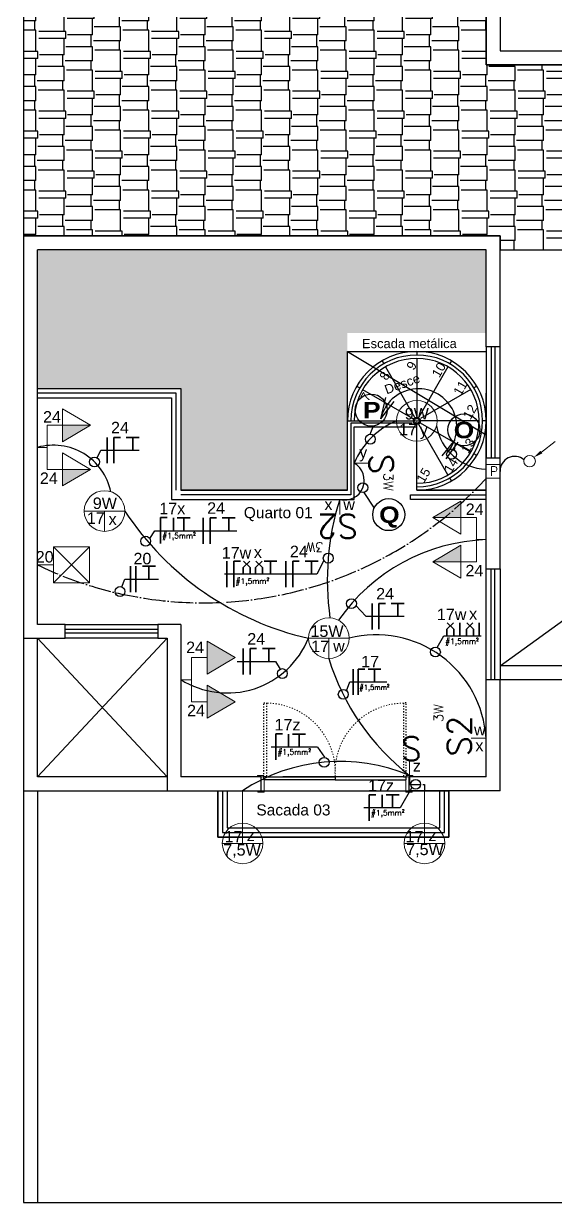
# Model space of a CAD drawing. Header units: millimetres. Extents: x 32721 to 70403, y 1490 to 13922.
# Drawn here: x 35165 to 35740, y 3643 to 4918 of the extents above; entities that cross this region are included whole.
import ezdxf
from ezdxf.enums import TextEntityAlignment as Align

# ---------------------------------------------------------------- set-up
doc = ezdxf.new("R2010")
doc.units = ezdxf.units.MM
for name, pattern in [('ACAD_ISO02W100', [15, 12, -3]), ('ACAD_ISO03W100', [30, 12, -18]), ('ACAD_ISO04W100', [30, 24, -3, 0, -3]), ('DASHDOT', [1, 0.5, -0.25, 0, -0.25])]:
    doc.linetypes.add(name, pattern=pattern)
for name, color, linetype in [('005', 9, 'Continuous'), ('02', 2, 'Continuous'), ('08', 8, 'Continuous'), ('COMODOS', 50, 'Continuous'), ('EJEL25170TP', 1, 'DASHDOT'), ('VIEWPORT', 10, 'Continuous')]:
    doc.layers.add(name, color=color, linetype=linetype)
for name, color, linetype, lineweight in [('A-DOOR', 9, 'Continuous', 9), ('EJEL05130C', 130, 'Continuous', 30), ('EJEL0550C', 50, 'Continuous', 35), ('EJEL0580C', 80, 'Continuous', 9), ('EJEL09210C', 210, 'Continuous', 9), ('EJEL25170C', 170, 'Continuous', 25), ('EJEL25170T', 170, 'ACAD_ISO02W100', 25), ('EJEL3040C', 40, 'Continuous', 9)]:
    doc.layers.add(name, color=color, linetype=linetype, lineweight=lineweight)
doc.styles.add('COTAS', font='arial.ttf', dxfattribs={"height": 12})
doc.styles.add('M_abG50', font='', dxfattribs={"width": 1.1, "height": 0.13})
doc.styles.add('ROMANS', font='romans.shx')
doc.styles.add('SR60', font='simplex', dxfattribs={"height": 0.15})
doc.styles.add('SR80', font='SIMPLEX', dxfattribs={"height": 0.1})
doc.styles.get('M_abG50').set_extended_font_data('Arial Black')

# ---------------------------------------------------------------- blocks, each defined once
blk = doc.blocks.new('A$C31A50C72')
at = {"layer": 'EJEL0580C'}
for p, q in [((0, -15.88), (0, 15.88)), ((0, 0), (-41.07, 0))]:
    blk.add_line(p, q, dxfattribs=at)
blk.add_circle((0, 0), 15.88, dxfattribs=at)
blk = doc.blocks.new('A$C4F674D86')
at = {"layer": 'EJEL0580C'}
for p, q in [((16.16, 0), (-16.16, 0)), ((16.16, 0), (-16.16, 0)), ((0, 0), (0, -16.16)), ((0, -16.16), (0, 0)), ((0, 0), (16.16, 0)), ((0, 0), (0, -16.16)), ((0, -16.16), (0, 0)), ((0, 0), (16.16, 0))]:
    blk.add_line(p, q, dxfattribs=at)
blk.add_circle((0, 0), 16.16, dxfattribs=at)
blk.add_circle((0, 0), 16.16, dxfattribs=at)
blk = doc.blocks.new('3w')
at = {"layer": 'EJEL0580C'}
blk.add_line((339.4, 2419.6), (323.2, 2419.6), dxfattribs=at)
for s, height, style, p in [('S', 25.8, 'SR80', (339.4, 2429.7)), ('3W', 10.3, 'SR60', (354.8, 2409.1))]:
    blk.add_text(s, height=height, rotation=270, dxfattribs=dict(at, style=style)).set_placement(p)
blk = doc.blocks.new('A$C3D7A1D48')
at = {"layer": 'EJEL0580C'}
blk.add_line((6.6, 0), (-6.6, 0), dxfattribs=at)
at = {"layer": 'EJEL0580C', "style": 'SR80'}
blk.add_text('S2', height=21.16, rotation=270, dxfattribs=at).set_placement((6.6, 16.1))
blk = doc.blocks.new('s2 3w')
at = {"layer": 'EJEL0580C', "xscale": 1.21732736314486, "yscale": 1.21732736314486, "zscale": 1.21732736314486}
blk.add_blockref('A$C3D7A1D48', (2289.9, 2240.1), dxfattribs=at)
at = {"layer": 'EJEL0580C', "style": 'SR60'}
blk.add_text('3W', height=10.3, rotation=270, dxfattribs=at).set_placement((2328.2, 2222.6))
blk = doc.blocks.new('A$C5CDA3447')
at = {"layer": 'EJEL0580C'}
blk.add_line((6.6, 0), (-6.6, 0), dxfattribs=at)
at = {"layer": 'EJEL0580C', "style": 'SR80'}
blk.add_text('S', height=21.2, rotation=270, dxfattribs=at).set_placement((6.6, 7.4))
blk = doc.blocks.new('A$C51C8040F')
at = {"layer": 'EJEL0580C'}
h = blk.add_hatch(color=256, dxfattribs=at)
h.dxf.hatch_style = 1
h.paths.add_polyline_path([(0, -16.9), (28.7, 0), (0, 16.9)])
for p, q in [((0, 0), (0, 16.9)), ((0, 16.9), (0, -16.9)), ((0, 16.9), (28.7, 0)), ((0, 0), (-15.9, 0)), ((28.7, 0), (0, -16.9))]:
    blk.add_line(p, q, dxfattribs=at)
blk = doc.blocks.new('tv 2 altas')
at = {"layer": 'EJEL0580C'}
for p, q in [((-37.6, 2842.2), (10, 2842.2)), ((10, 2842.2), (-13.8, 2842.2)), ((-13.8, 2842.2), (-13.8, 2830.6))]:
    blk.add_line(p, q, dxfattribs=at)
at = {"layer": 'EJEL0580C', "xscale": 1.059979705887933, "yscale": 1.059979705887933, "zscale": 1.059979705887933, "rotation": 90}
for p in [(-37.6, 2859), (10, 2859)]:
    blk.add_blockref('A$C51C8040F', p, dxfattribs=at)
blk = doc.blocks.new('tomada dupla media 01')
at = {"layer": 'EJEL0580C'}
h = blk.add_hatch(color=256, dxfattribs=at)
h.dxf.hatch_style = 1
h.paths.add_polyline_path([(1921.4, 2677.1), (1903.5, 2677.1), (1921.4, 2646.8)])
h = blk.add_hatch(color=256, dxfattribs=at)
h.dxf.hatch_style = 1
h.paths.add_polyline_path([(1969.1, 2677.1), (1951.2, 2677.1), (1969.1, 2646.8)])
for p, q in [((1945.2, 2693.8), (1945.2, 2704.2)), ((1969.1, 2693.8), (1921.4, 2693.8)), ((1921.4, 2693.8), (1945.2, 2693.8)), ((1921.4, 2677.1), (1921.4, 2693.8)), ((1969.1, 2677.1), (1969.1, 2693.8)), ((1939.2, 2677.1), (1903.5, 2677.1)), ((1921.4, 2646.8), (1903.5, 2677.1)), ((1921.4, 2677.1), (1939.2, 2677.1)), ((1939.2, 2677.1), (1921.4, 2646.8)), ((1921.4, 2677.1), (1921.4, 2646.8)), ((1986.9, 2677.1), (1951.2, 2677.1)), ((1969.1, 2646.8), (1951.2, 2677.1)), ((1969.1, 2677.1), (1986.9, 2677.1)), ((1986.9, 2677.1), (1969.1, 2646.8)), ((1969.1, 2677.1), (1969.1, 2646.8))]:
    blk.add_line(p, q, dxfattribs=at)
blk = doc.blocks.new('A$C4247474B')
at = {"layer": 'EJEL0580C'}
for p, q in [((0, 0), (31.7, 0)), ((0, 0), (0, -31.7)), ((31.7, 0), (31.7, -31.7)), ((0, -31.7), (31.7, -31.7))]:
    blk.add_line(p, q, dxfattribs=at)
at = {"layer": 'EJEL0580C', "style": 'SR80'}
blk.add_text('P', height=21.2, rotation=270, dxfattribs=at).set_placement((5.5, -8.3))
blk = doc.blocks.new('A$C1F842686')
at = {"layer": 'EJEL0580C', "linetype": 'ByBlock', "lineweight": -2}
blk.add_line((10.5, 8.1), (22.8, 17.5), dxfattribs=at)
at = {"layer": 'EJEL0580C'}
blk.add_circle((0, 0), 5.13, dxfattribs=at)
blk.add_solid([(11.3, 7), (3.7, 3.3), (9.6, 9.2)], dxfattribs=at)
blk = doc.blocks.new('A$C45B0798E')
at = {"layer": 'EJEL0580C'}
for p, q in [((-15.9, -15.9), (-15.9, 15.9)), ((-15.9, 15.9), (15.9, 15.9)), ((15.9, -15.9), (15.9, 15.9)), ((-26.9, 0), (-30.2, 0)), ((-15.9, 0), (-26.9, 0)), ((-15.9, -15.9), (15.9, -15.9))]:
    blk.add_line(p, q, dxfattribs=at)
at = {"layer": 'EJEL0580C', "ltscale": 0.015}
for p, q in [((-15.9, -15.9), (15.9, 15.9)), ((-15.9, 15.9), (15.9, -15.9))]:
    blk.add_line(p, q, dxfattribs=at)
blk = doc.blocks.new('A$C71E37391')
at = {"layer": 'EJEL0550C', "ltscale": 0.015}
for p, q in [((7, 14), (-7, 14)), ((0, 0), (0, 14))]:
    blk.add_line(p, q, dxfattribs=at)
blk = doc.blocks.new('A$C1116134A')
at = {"layer": 'EJEL0550C', "ltscale": 0.015}
for p, q in [((0, -14), (0, 14)), ((0, 14), (7, 14))]:
    blk.add_line(p, q, dxfattribs=at)
blk = doc.blocks.new('A$C33D512FD')
at = {"layer": 'EJEL0550C', "ltscale": 0.015}
for p, q in [((-3.8, 7), (3.3, 14)), ((3.8, 7), (-3.3, 14)), ((-3.8, 0), (-3.8, 7)), ((3.8, 0), (3.8, 7))]:
    blk.add_line(p, q, dxfattribs=at)

msp = doc.modelspace()

# ---------------------------------------------------------------- hatches: boundary and pattern name
at = {"layer": '08'}
h = msp.add_hatch(dxfattribs=at)
h.set_pattern_fill('AR-RSHKE', color=256, scale=0.1, angle=90)
h.set_pattern_definition([(90, (-91648.483, -81460.934), (-30.48, 64.77), [15.24, -12.7, 17.78, -7.62, 22.86, -10.16]), (90, (-91649.753, -81445.694), (-30.48, 64.77), [12.7, -48.26, 10.16, -15.24]), (90, (-91646.578, -81415.214), (-30.48, 64.77), [7.62, -78.74]), (180, (-91648.483, -81460.934), (-30.48, -21.59), [29.21, -92.71]), (180, (-91648.483, -81445.694), (-30.48, -21.59), [28.575, -93.345]), (180, (-91648.483, -81432.994), (-30.48, -21.59), [26.67, -95.25]), (180, (-91646.578, -81415.214), (-30.48, -21.59), [29.21, -92.71]), (180, (-91646.578, -81407.594), (-30.48, -21.59), [29.21, -92.71]), (180, (-91648.483, -81384.734), (-30.48, -21.59), [27.94, -93.98])])
h.paths.add_polyline_path([(35165.5, 5058.2), (35165.5, 4688.2), (35680.5, 4688.2), (35680.5, 4673.2), (35785.5, 4673.2), (35785.5, 4873.2), (35665.5, 4873.2), (35665.5, 5058.2), (35320.5, 5058.2)])
h = msp.add_hatch(dxfattribs=at)
h.set_pattern_fill('AR-SAND', color=256, scale=0.2, angle=180)
h.set_pattern_definition([(217.5, (35861.076, 4088.2165), (0.320006, -9.788265), [0, -7.7216, 0, -8.636, 0, -8.255]), (187.5, (35861.076, 4088.217), (-8.99047, -14.3365), [0, -4.1656, 0, -6.9596, 0, -2.667]), (147.5, (35867.325, 4088.2165), (-15.81985, -0.02874), [0, -2.54, 0, -9.144, 0, -11.938]), (137.5, (35867.325, 4088.217), (-15.27113, -4.45859), [0, -1.27, 0, -5.9944, 0, -6.858])])
h.paths.add_polyline_path([(35180.5, 4523.2), (35335.5, 4523.2), (35335.5, 4413.2), (35515.5, 4413.2), (35515.5, 4583.2), (35665.5, 4583.2), (35665.5, 4673.2), (35180.5, 4673.2)])

# ---------------------------------------------------------------- linework, layer by layer
at = {"layer": '005', "color": 251}
for p, q in [((35180.5, 4253.2), (35320.5, 4103.2)), ((35320.5, 4253.2), (35180.5, 4103.2))]:
    msp.add_line(p, q, dxfattribs=at)
at = {"layer": '005'}
for points in [[(35330.5, 4413.2), (35330.5, 4518.2), (35180.5, 4518.2)], [(35180.5, 4513.2), (35325.5, 4513.2), (35325.5, 4403.3)]]:
    msp.add_lwpolyline(points, dxfattribs=at)
at = {"layer": '02', "color": 251}
msp.add_line((35680.5, 4223.2), (36545.5, 4849.4), dxfattribs=at)
at = {"layer": '08'}
for p, q in [((35680.5, 5478.2), (35680.5, 4888.2)), ((35665.5, 5058.2), (35665.5, 4873.2)), ((35680.5, 4888.2), (35865.3, 4888.2)), ((35665.5, 4873.2), (35865.3, 4873.2)), ((35680.5, 4688.2), (35165.5, 4688.2)), ((35165.5, 4688.2), (35165.5, 4253.2)), ((35680.5, 4568.2), (35680.5, 4688.2)), ((35180.5, 4268.2), (35180.5, 4673.2)), ((35239.8, 4673.2), (35180.5, 4673.2)), ((35665.5, 4673.2), (35180.5, 4673.2)), ((35665.5, 4568.2), (35665.5, 4673.2)), ((35590.5, 4563.2), (35590.5, 4559.5)), ((35680.5, 4568.2), (35665.5, 4568.2)), ((35665.5, 4568.2), (35665.5, 4448.2)), ((35680.5, 4448.2), (35680.5, 4568.2)), ((35553, 4553.2), (35554.8, 4549.9)), ((35590.5, 4555.7), (35590.5, 4493)), ((35628, 4553.2), (35626.1, 4549.9)), ((35556.7, 4546.7), (35588.1, 4492.3)), ((35624.2, 4546.7), (35592.8, 4492.3)), ((35525.5, 4525.7), (35528.8, 4523.8)), ((35655.4, 4525.7), (35652.2, 4523.8)), ((35532, 4522), (35586.3, 4490.6)), ((35551.6, 4490.5), (35557.2, 4513.6)), ((35648.9, 4522), (35594.6, 4490.6)), ((35665.5, 4328.2), (35665.5, 4518.2)), ((35551.6, 4490.5), (35566, 4509.2)), ((35515.5, 4488.2), (35585.7, 4488.2)), ((35515.5, 4413.2), (35515.5, 4488.2)), ((35658, 4488.2), (35595.2, 4488.2)), ((35665.5, 4488.2), (35661.7, 4488.2)), ((35590.5, 4413.2), (35590.5, 4483.5)), ((35624.2, 4429.8), (35592.8, 4484.1)), ((35648.9, 4454.5), (35594.6, 4485.8)), ((35631.8, 4467.7), (35617.5, 4450.5)), ((35634.9, 4465.3), (35621.9, 4447.1)), ((35655.4, 4450.7), (35652.2, 4452.6)), ((35665.5, 4448.2), (35680.5, 4448.2)), ((35680.5, 4328.2), (35680.5, 4448.2)), ((35628, 4423.3), (35626.1, 4426.5)), ((35515.5, 4413.2), (35335.5, 4413.2)), ((35665.5, 4413.2), (35590.5, 4413.2)), ((35665.5, 4208.2), (35665.5, 4328.2)), ((35665.5, 4328.2), (35680.5, 4328.2)), ((35680.5, 4328.2), (35680.5, 4208.2)), ((35210.5, 4268.2), (35180.5, 4268.2)), ((35210.5, 4253.2), (35210.5, 4268.2)), ((35210.5, 4268.2), (35310.5, 4268.2)), ((35310.5, 4268.2), (35310.5, 4253.2)), ((35335.5, 4268.2), (35335.5, 4103.2)), ((35165.5, 4253.2), (35165.5, 4088.2)), ((35165.5, 4253.2), (35210.5, 4253.2)), ((35165.5, 4253.2), (35165.5, 4088.2)), ((35180.5, 4103.2), (35180.5, 4253.2)), ((35310.5, 4253.2), (35210.5, 4253.2)), ((35310.5, 4253.2), (35320.5, 4253.2)), ((35320.5, 4253.2), (35320.5, 4088.2)), ((35665.5, 4103.2), (35665.5, 4208.2)), ((35680.5, 4208.2), (35665.5, 4208.2)), ((35680.5, 4088.2), (35680.5, 4208.2)), ((35320.5, 4103.2), (35180.5, 4103.2)), ((35502.2, 4103.2), (35445.7, 4103.2)), ((35502.2, 4103.2), (35445.7, 4103.2)), ((35445.7, 4103.2), (35502.2, 4103.2)), ((35445.7, 4103.2), (35502.2, 4103.2)), ((35165.5, 4088.2), (35320.5, 4088.2))]:
    msp.add_line(p, q, dxfattribs=at)
at = {"layer": '08', "color": 9}
for p, q in [((35671, 4568.2), (35671, 4448.2)), ((35675, 4568.2), (35675, 4448.2)), ((35671, 4208.2), (35671, 4328.2)), ((35675, 4208.2), (35675, 4328.2)), ((35310.5, 4262.7), (35210.5, 4262.7)), ((35310.5, 4258.7), (35210.5, 4258.7))]:
    msp.add_line(p, q, dxfattribs=at)
at = {"layer": '08', "ltscale": 0.9}
for p, q in [((35335.5, 4268.2), (35310.5, 4268.2)), ((35422.2, 4103.2), (35335.5, 4103.2)), ((35422.2, 4088.2), (35422.2, 4103.2)), ((35582.2, 4088.2), (35582.2, 4103.2)), ((35665.5, 4103.2), (35582.2, 4103.2)), ((35320.5, 4088.2), (35422.2, 4088.2)), ((35680.5, 4088.2), (35582.2, 4088.2))]:
    msp.add_line(p, q, dxfattribs=at)
at = {"layer": '08'}
for points in [[(35165.5, 3643.2), (37165.5, 3643.2), (37165.5, 5643.2), (35165.5, 5643.2)], [(35375.6, 4088.2), (35625.3, 4088.2), (35625.3, 4038.2), (35375.6, 4038.2)]]:
    msp.add_lwpolyline(points, close=True, dxfattribs=at)
for points in [[(35380.5, 5058.2), (35320.5, 5058.2), (35320.5, 5058.2), (35165.5, 5058.2), (35165.5, 4688.2), (35680.5, 4688.2), (35680.5, 4673.2), (35785.5, 4673.2), (35785.5, 4873.2), (35665.5, 4873.2), (35665.5, 5058.2), (35605.5, 5058.2)], [(35515.5, 4413.2), (35515.5, 4563.2), (35665.5, 4473.2)], [(35515.5, 4413.2), (35515.5, 4563.2), (35665.5, 4563.2)], [(35180.5, 4523.2), (35335.5, 4523.2), (35335.5, 4413.2), (35515.5, 4413.2)], [(35325.5, 4403.3), (35523, 4403.2), (35523, 4481.7), (35590.5, 4481.7)], [(35585.7, 4485.7), (35519.2, 4485.7), (35519.2, 4408.2), (35335.5, 4408.2)], [(35590.5, 4413.2), (35665.5, 4413.2)], [(35665.5, 4403.2), (35583.9, 4403.2), (35583.9, 4408.2), (35665.5, 4408.2)], [(35926.3, 4093.2), (35926.3, 4223.2), (35680.5, 4223.2)], [(35911.3, 4093.2), (35911.3, 4208.2), (35680.5, 4208.2)], [(35180.5, 4088.2), (35180.5, 3643.2), (37150.5, 3643.2), (37150.5, 4088.2)], [(35375.6, 4088.2), (35375.6, 4038.2), (35625.3, 4038.2), (35625.3, 4088.2)], [(35380.6, 4088.2), (35380.6, 4043.2), (35620.3, 4043.2), (35620.3, 4088.2)], [(35385.6, 4088.2), (35385.6, 4048.2), (35615.3, 4048.2), (35615.3, 4088.2)]]:
    msp.add_lwpolyline(points, dxfattribs=at)
for radius in [3.8, 2.69]:
    msp.add_circle((35590.5, 4488.2), radius, dxfattribs=at)
for centre, radius, start, end in [((35590.5, 4488.2), 75, 270, 180), ((35590.5, 4488.2), 71.2, 270, 180), ((35590.5, 4488.2), 67.5, 270, 180), ((35592.2, 4481.3), 41.6, 319.6893, 167.2943)]:
    msp.add_arc(centre, radius, start, end, dxfattribs=at)
at = {"layer": 'A-DOOR', "linetype": 'ACAD_ISO03W100', "lineweight": 25, "ltscale": 0.1}
for p, q in [((35425.2, 4103.2), (35425.2, 4183.2)), ((35425.2, 4183.2), (35428.2, 4183.2)), ((35428.2, 4183.2), (35428.2, 4103.2)), ((35579.2, 4183.2), (35576.2, 4183.2)), ((35576.2, 4183.2), (35576.2, 4103.2)), ((35579.2, 4103.2), (35579.2, 4183.2))]:
    msp.add_line(p, q, dxfattribs=at)
at = {"layer": 'A-DOOR', "lineweight": 18}
for p, q in [((35418.2, 4103.2), (35418.2, 4104.7)), ((35418.2, 4104.7), (35425.2, 4104.7)), ((35586.2, 4104.7), (35579.2, 4104.7)), ((35586.2, 4103.2), (35586.2, 4104.7)), ((35425.2, 4103.2), (35422.2, 4103.2)), ((35422.2, 4103.2), (35425.2, 4103.2)), ((35425.2, 4103.2), (35425.2, 4100.2)), ((35425.2, 4100.2), (35425.7, 4100.2)), ((35425.7, 4100.2), (35425.7, 4088.2)), ((35578.7, 4100.2), (35578.7, 4088.2)), ((35579.2, 4100.2), (35578.7, 4100.2)), ((35579.2, 4103.2), (35582.2, 4103.2)), ((35582.2, 4103.2), (35579.2, 4103.2)), ((35579.2, 4103.2), (35579.2, 4100.2)), ((35418.7, 4086.7), (35418.7, 4088.2)), ((35425.7, 4086.7), (35418.7, 4086.7)), ((35422.2, 4088.2), (35578.7, 4088.2)), ((35422.2, 4088.2), (35425.7, 4088.2)), ((35425.7, 4088.2), (35422.2, 4088.2)), ((35425.7, 4088.2), (35425.7, 4086.7)), ((35582.2, 4088.2), (35578.7, 4088.2)), ((35578.7, 4088.2), (35578.7, 4086.7)), ((35578.7, 4088.2), (35582.2, 4088.2)), ((35578.7, 4086.7), (35585.7, 4086.7)), ((35585.7, 4086.7), (35585.7, 4088.2))]:
    msp.add_line(p, q, dxfattribs=at)
at = {"layer": 'A-DOOR', "lineweight": 25}
for p, q in [((35428.2, 4103.2), (35425.2, 4103.2)), ((35425.2, 4100.2), (35425.2, 4103.2)), ((35502.2, 4100.2), (35425.2, 4100.2)), ((35428.2, 4103.2), (35502.2, 4103.2)), ((35576.2, 4103.2), (35502.2, 4103.2)), ((35502.2, 4103.2), (35502.2, 4100.2)), ((35502.2, 4103.2), (35502.2, 4100.2)), ((35502.2, 4100.2), (35579.2, 4100.2)), ((35576.2, 4103.2), (35579.2, 4103.2)), ((35579.2, 4100.2), (35579.2, 4103.2))]:
    msp.add_line(p, q, dxfattribs=at)
at = {"layer": 'A-DOOR', "linetype": 'ACAD_ISO03W100', "lineweight": 18, "ltscale": 0.1}
for centre, start, end in [((35427.5, 4108.2), 356.1506, 89.4272), ((35577, 4108.2), 90.5728, 183.8494)]:
    msp.add_arc(centre, 74.9, start, end, dxfattribs=at)
at = {"layer": 'EJEL05130C'}
for p, q in [((35540.3, 4473.7), (35543.6, 4482.8)), ((35631.4, 4456.3), (35632.3, 4463.9)), ((35245, 4448.2), (35248.9, 4456.4)), ((35248.9, 4456.4), (35290.4, 4456.4)), ((35533.1, 4410.7), (35544.4, 4393.8)), ((35301.8, 4361), (35307.4, 4369.4)), ((35307.4, 4369.4), (35395.9, 4369.4)), ((35490.2, 4337.1), (35482.6, 4322.5)), ((35482.6, 4322.5), (35382.5, 4322.5)), ((35271.6, 4308.7), (35275, 4317.1)), ((35275, 4317.1), (35311.2, 4317.1)), ((35535.5, 4276.9), (35524.8, 4288.5)), ((35535.5, 4276.9), (35577, 4276.9)), ((35612.4, 4243.3), (35619.8, 4255.9)), ((35619.8, 4255.9), (35660.1, 4255.9)), ((35396.2, 4228.1), (35437.7, 4228.1)), ((35437.7, 4228.1), (35442.9, 4219.8)), ((35514.5, 4196.5), (35518.2, 4205.9)), ((35518.2, 4205.9), (35558.2, 4205.9)), ((35483.3, 4135.6), (35433.2, 4135.6)), ((35483.3, 4135.6), (35490.6, 4124.5)), ((35585.1, 4091.9), (35572.6, 4069.8)), ((35572.6, 4069.8), (35533.4, 4069.8))]:
    msp.add_line(p, q, dxfattribs=at)
for centre in [(35541.2, 4499.9), (35641.5, 4478.5), (35560.2, 4386.8)]:
    msp.add_circle(centre, 17.3, dxfattribs=at)
at = {"layer": 'EJEL05130C', "ltscale": 0.001}
for centre in [(35540.3, 4468.4), (35242.1, 4443.8), (35628.1, 4452.1), (35532.2, 4416), (35297.4, 4358.1), (35494.8, 4339.8), (35269.7, 4303.7), (35519.9, 4290.6), (35610.7, 4238.3), (35445.2, 4215), (35511, 4192.5), (35490.4, 4119.1), (35589.3, 4095.2)]:
    msp.add_circle(centre, 5.33, dxfattribs=at)
at = {"layer": 'EJEL0550C', "ltscale": 0.015}
for p, q in [((35255.8, 4442.4), (35255.8, 4470.4)), ((35313.6, 4355.5), (35313.6, 4383.6)), ((35313.6, 4383.6), (35320.6, 4383.6)), ((35327.4, 4369.4), (35327.4, 4383.5)), ((35345.7, 4383.5), (35331.6, 4383.5)), ((35338.6, 4369.4), (35338.6, 4383.5)), ((35338.6, 4383.5), (35345.7, 4383.5)), ((35359.7, 4355.4), (35359.7, 4383.5)), ((35385.2, 4308.5), (35385.2, 4336.6)), ((35449.1, 4308.5), (35449.1, 4336.5)), ((35281.1, 4303.1), (35281.1, 4331.1)), ((35286.9, 4303.1), (35286.9, 4331.1)), ((35542.4, 4262.8), (35542.4, 4290.9)), ((35637, 4255.8), (35637, 4269.9)), ((35658.1, 4255.8), (35658.1, 4269.9)), ((35403, 4214), (35403, 4242.1)), ((35521.6, 4191.9), (35521.6, 4219.9)), ((35438.2, 4121.7), (35438.2, 4149.7)), ((35438.2, 4149.7), (35445.2, 4149.7)), ((35452, 4135.6), (35452, 4149.6)), ((35470.3, 4149.6), (35456.3, 4149.6)), ((35463.3, 4135.6), (35463.3, 4149.6)), ((35463.3, 4149.6), (35470.3, 4149.6)), ((35539.2, 4055.9), (35539.2, 4083.9)), ((35539.2, 4083.9), (35546.3, 4083.9)), ((35553, 4069.8), (35553, 4083.8)), ((35571.3, 4083.8), (35557.3, 4083.8)), ((35564.3, 4069.8), (35564.3, 4083.8)), ((35564.3, 4083.8), (35571.3, 4083.8))]:
    msp.add_line(p, q, dxfattribs=at)
at = {"layer": 'EJEL25170C'}
for centre, radius, start, end in [((35601.6, 4409.8), 85.2, 112.9017, 157.4369), ((35667.8, 4492.8), 56.9, 190.1297, 267.5231), ((35197.7, 4398.4), 63.5, 12.0438, 105.7347), ((35696.2, 4434.2), 15.6, 49.0941, 182.1865), ((35512.4, 4423.9), 21.3, 256.0353, 60.19), ((35784.2, 4315.9), 290.4, 162.5104, 188.0591), ((35544.6, 4568), 322.7, 213.3339, 257.2717), ((35672.8, 4156.7), 203.2, 92.0638, 145.2122), ((35546.7, 4138), 118.9, 3.3713, 104.2601), ((35385.7, 4288.5), 94.5, 237.8654, 338.1415), ((35740.1, 4306.6), 256, 197.1064, 232.0567), ((35507.8, 3928.1), 191.9, 67.0303, 123.4137)]:
    msp.add_arc(centre, radius, start, end, dxfattribs=at)
at = {"layer": 'EJEL25170T'}
for p, q in [((35582.7, 4104.7), (35582.6, 4095.2)), ((35582.2, 4095.2), (35598.8, 4095.2)), ((35598.8, 4095.2), (35598.8, 4088.2))]:
    msp.add_line(p, q, dxfattribs=at)
at = {"layer": 'EJEL25170TP', "linetype": 'ACAD_ISO04W100'}
msp.add_arc((35360, 4705.6), 414.1, 244.3012, 317.5416, dxfattribs=at)

# ---------------------------------------------------------------- block references
at = {"layer": 'EJEL0550C'}
for name, p in [('A$C1116134A', (35263.1, 4456.4)), ('A$C71E37391', (35283.4, 4456.4)), ('A$C1116134A', (35367, 4369.4)), ('A$C71E37391', (35387.3, 4369.4)), ('A$C1116134A', (35392.9, 4322.5)), ('A$C33D512FD', (35406.6, 4322.5)), ('A$C33D512FD', (35419.9, 4322.5)), ('A$C71E37391', (35432.4, 4322.5)), ('A$C1116134A', (35456.4, 4322.5)), ('A$C71E37391', (35476.8, 4322.5)), ('A$C71E37391', (35301, 4317.1)), ('A$C1116134A', (35549.6, 4276.9)), ('A$C71E37391', (35570, 4276.9)), ('A$C33D512FD', (35626.8, 4255.9)), ('A$C33D512FD', (35647.9, 4255.9)), ('A$C1116134A', (35410.3, 4228.1)), ('A$C71E37391', (35430.6, 4228.1)), ('A$C1116134A', (35527.3, 4205.9)), ('A$C71E37391', (35544.8, 4205.9))]:
    msp.add_blockref(name, p, dxfattribs=at)
at = {"layer": 'EJEL0580C'}
for name, p, xscale, yscale, zscale in [('A$C4F674D86', (35590.5, 4488.2), 1.361119759999958, 1.361119759999958, 1.361119759999958), ('A$C1F842686', (35712.5, 4444.6), 1.21732736314486, 1.21732736314486, 1.21732736314486), ('A$C4F674D86', (35253, 4390.7), 1.361119759999958, 1.361119759999958, 1.361119759999958), ('A$C45B0798E', (35217.2, 4332.5), 1.21732736314486, 1.21732736314486, 1.21732736314486), ('A$C4F674D86', (35495.5, 4253.3), 1.361119759999958, 1.361119759999958, 1.361119759999958)]:
    msp.add_blockref(name, p, dxfattribs=dict(at, xscale=xscale, yscale=yscale, zscale=zscale))
for name, p, xscale, yscale, zscale, rotation in [('A$C5CDA3447', (35582.7, 4112.8), 1.21732736314486, 1.21732736314486, 1.21732736314486, 90.00000000001124), ('A$C31A50C72', (35402.2, 4031.4), 1.382703046038086, 1.382703046038086, 1.382703046038086, 270), ('A$C31A50C72', (35598.8, 4031.4), 1.382703046038086, 1.382703046038086, 1.382703046038086, 270)]:
    msp.add_blockref(name, p, dxfattribs=dict(at, xscale=xscale, yscale=yscale, zscale=zscale, rotation=rotation))
at = {"layer": 'EJEL09210C', "xscale": 0.4756273539377351, "yscale": 0.4756273539377351, "zscale": 0.4756273539377351, "rotation": 90}
msp.add_blockref('A$C4247474B', (35665.5, 4426.1), dxfattribs=at)
at = {"layer": 'VIEWPORT'}
for name, p, rotation in [('tomada dupla media 01', (37884.7, 2514.3), 89.99999999999999), ('s2 3w', (33267.1, 6685), 270), ('tomada dupla media 01', (32961.2, 6305), 270), ('tv 2 altas', (32504.9, 4194.6), 270), ('s2 3w', (37947.3, 6385.1), 180)]:
    msp.add_blockref(name, p, dxfattribs=dict(at, rotation=rotation))
msp.add_blockref('3w', (35199.8, 2022.8), dxfattribs=at)

# ---------------------------------------------------------------- texts
at = {"layer": '08', "char_height": 10, "width": 10, "attachment_point": 5, "rotation": 60, "style": 'COTAS'}
for s, insert in [('9', (35585, 4547.9)), ('10', (35614.4, 4543.3)), ('8', (35555.8, 4536.9)), ('11', (35637.6, 4523.7)), ('7', (35535.3, 4514.2)), ('12', (35648, 4497.9)), ('13', (35646, 4461.4)), ('15', (35597.8, 4429.3)), ('14', (35627.4, 4440))]:
    msp.add_mtext(s, dxfattribs=dict(at, insert=insert))
at = {"layer": 'COMODOS', "style": 'COTAS'}
msp.add_text('Escada metálica', height=10, rotation=0.0457, dxfattribs=at).set_placement((35531.3, 4566.8, -0.9))
for s, p in [('Quarto 01', (35403.5, 4383)), ('Sacada 03', (35417.1, 4061.6))]:
    msp.add_text(s, height=12, dxfattribs=at).set_placement(p)
at = {"layer": 'COMODOS', "insert": (35574.8, 4528.2), "char_height": 10, "width": 46, "attachment_point": 5, "rotation": 20, "style": 'COTAS'}
msp.add_mtext('Desce', dxfattribs=at)
at = {"layer": 'EJEL05130C', "style": 'COTAS'}
for s, height, p in [('9W', 12.44, (35577.5, 4489.7)), ('24', 12.44, (35186.5, 4486.3)), ('24', 12.44, (35260, 4474.7)), ('17', 12.44, (35571.4, 4472.7)), ('y', 12.4, (35593.7, 4472.3)), ('y', 12.4, (35528.3, 4448)), ('24', 12.44, (35183.1, 4420)), ('9W', 12.44, (35240.3, 4392.9)), ('17x', 12.44, (35312.2, 4387.3)), ('24', 12.44, (35363.9, 4387.7)), ('x', 12.4, (35490.7, 4391.7)), ('w', 12.4, (35511.1, 4391.7)), ('24', 12.44, (35643.4, 4386.4)), ('17', 12.44, (35233.8, 4376.7)), ('x', 12.4, (35257.4, 4375.7)), ('20', 12.44, (35178.6, 4335)), ('17w', 12.44, (35379.7, 4339.4)), ('x', 12.4, (35414.4, 4340)), ('24', 12.44, (35453.4, 4340.8)), ('20', 12.44, (35284.3, 4333.1)), ('24', 12.44, (35643.1, 4320.1)), ('24', 12.44, (35546.6, 4295.1)), ('17w', 12.44, (35612.3, 4272.8)), ('x', 12.4, (35647.1, 4273.3)), ('24', 12.44, (35407.3, 4246.3)), ('15W', 12.44, (35475.6, 4254.6)), ('24', 12.44, (35341.2, 4237.1)), ('17', 12.44, (35476.4, 4238.2)), ('w', 12.4, (35500.1, 4238.7)), ('17', 12.44, (35530.4, 4221.7)), ('24', 12.44, (35342.2, 4168.8)), ('17z', 12.44, (35436.8, 4153.5)), ('w', 12.4, (35652.4, 4148.1)), ('x', 12.4, (35653.9, 4131)), ('z', 12.4, (35586.3, 4109.1)), ('17z', 12.44, (35537.9, 4087.7)), ('17', 12.44, (35382.8, 4032.5)), ('z', 12.4, (35406.6, 4033.8)), ('17', 12.44, (35578.4, 4032.5)), ('z', 12.4, (35603.1, 4033.8)), ('7,5W', 12.44, (35381.3, 4018.2)), ('7,5W', 12.44, (35579.1, 4018.7))]:
    msp.add_text(s, height=height, dxfattribs=at).set_placement(p)
at = {"layer": 'EJEL0550C', "color": 2, "style": 'ROMANS'}
for height, p in [(5.93, (35315.3, 4361.1)), (5.93, (35394.7, 4312)), (5.93, (35621.2, 4246.9)), (5.31, (35528.4, 4197.4)), (5.93, (35439.9, 4127.2)), (5.93, (35541, 4061.5))]:
    msp.add_text('#1,5mm²', height=height, dxfattribs=at).set_placement(p)
at = {"layer": 'EJEL3040C', "style": 'M_abG50'}
for s, p in [('P', (35541.9, 4499.8)), ('O', (35641.5, 4478.3)), ('Q', (35560.9, 4386.7))]:
    msp.add_text(s, height=17.8, dxfattribs=at).set_placement(p, align=Align.MIDDLE_CENTER)

doc.saveas('drawing.dxf')
